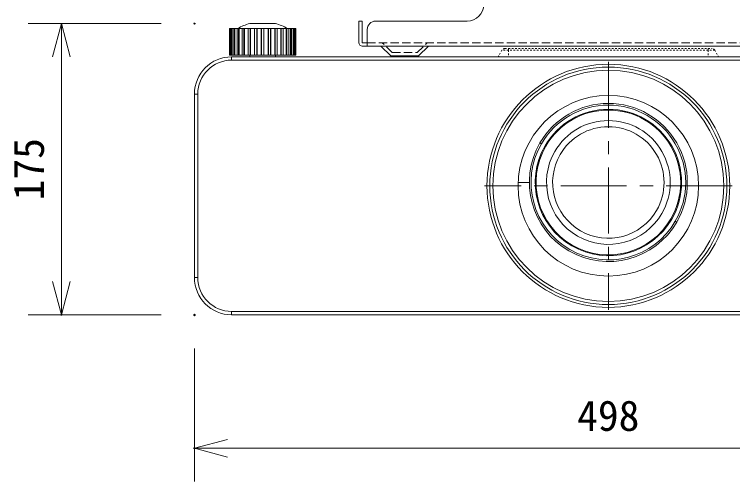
# Model space of a CAD drawing. Units: millimetres, scale not verified. Extents: x -63 to 62, y -56 to 57.
# Drawn here: x -56.82 to -13.62, y -4.88 to 23.19 of the extents above; entities that cross this region are included whole.
import ezdxf
from ezdxf.enums import TextEntityAlignment as Align

# ---------------------------------------------------------------- set-up
doc = ezdxf.new("R2010")
doc.units = ezdxf.units.MM
doc.header["$LTSCALE"] = 0.125
doc.header["$PDMODE"] = 32
doc.header["$PDSIZE"] = 0.0625
for name, pattern in [('USER1', [50.8, 31.75, -6.35, 6.35, -6.35]), ('USER3', [1.4, 0.7, -0.7]), ('USER6', [5.6, 4, -1.6])]:
    doc.linetypes.add(name, pattern=pattern)
for name, color, linetype, lineweight in [('0-0_0', 7, 'Continuous', 18), ('0-5_GAIKEI', 7, 'Continuous', 18), ('0-6_SUNPO', 7, 'Continuous', 18), ('0-7_S1', 1, 'Continuous', 18), ('0-8_KIJUN', 7, 'USER1', 18)]:
    doc.layers.add(name, color=color, linetype=linetype, lineweight=lineweight)
doc.layers.add('0-4_DEFPOINTS', color=7, linetype='Continuous')
doc.styles.add('ＭＳ ゴシック', font='')
doc.styles.get('ＭＳ ゴシック').set_extended_font_data('MS Gothic')

# ---------------------------------------------------------------- blocks, each defined once
blk = doc.blocks.new('_OPEN30')
at = {"layer": '0-0_0'}
blk.add_line((0, 0), (-1, 0), dxfattribs=at)
blk.add_lwpolyline([(-1, 0.26795), (0, 0), (-1, -0.26795)], dxfattribs=at)
blk = doc.blocks.new('D9')
at = {"layer": '0-4_DEFPOINTS'}
for p in [(-53.2767, 20.6041), (-61.2767, 3.1041), (-53.2767, 3.1041)]:
    blk.add_point(p, dxfattribs=at)
at = {"layer": '0-6_SUNPO'}
for p, q in [((-55.2767, 20.6041), (-63.2767, 20.6041)), ((-61.2767, 18.6041), (-61.2767, 5.1041)), ((-55.2767, 3.1041), (-63.2767, 3.1041))]:
    blk.add_line(p, q, dxfattribs=at)
at = {"layer": '0-6_SUNPO', "xscale": 2, "yscale": 2}
for p, rotation in [((-61.2767, 20.6041), 90), ((-61.2767, 3.1041), 270)]:
    blk.add_blockref('_OPEN30', p, dxfattribs=dict(at, rotation=rotation))
at = {"layer": '0-6_SUNPO', "style": 'ＭＳ ゴシック'}
blk.add_text('175', height=1.833, rotation=90, dxfattribs=at).set_placement((-61.7767, 9.9791), align=Align.BOTTOM_LEFT)
blk = doc.blocks.new('D8')
at = {"layer": '0-4_DEFPOINTS'}
for p in [(-53.2767, 3.0803), (-53.2767, -4.9197)]:
    blk.add_point(p, dxfattribs=at)
at = {"layer": '0-6_SUNPO'}
for p, q in [((-53.2767, 1.0803), (-53.2767, -6.9197)), ((-5.4767, -4.9197), (-51.2767, -4.9197))]:
    blk.add_line(p, q, dxfattribs=at)
at = {"layer": '0-6_SUNPO', "xscale": 2, "yscale": 2, "rotation": 180}
blk.add_blockref('_OPEN30', (-53.2767, -4.9197), dxfattribs=at)
at = {"layer": '0-6_SUNPO', "style": 'ＭＳ ゴシック'}
blk.add_text('498', height=1.833, dxfattribs=at).set_placement((-30.2517, -4.4197), align=Align.BOTTOM_LEFT)

msp = doc.modelspace()

# ---------------------------------------------------------------- linework, layer by layer
at = {"layer": '0-5_GAIKEI'}
for p, q in [((-42.6582, 22.6411), (-41.1219, 22.6411)), ((-43.8852, 20.7411), (-43.8852, 22.3411)), ((-43.8706, 22.3411), (-43.8852, 22.3411)), ((-43.8424, 22.3411), (-43.8706, 22.3411)), ((-43.8126, 22.3411), (-43.8424, 22.3411)), ((-43.7695, 22.3411), (-43.8126, 22.3411)), ((-43.7404, 22.3411), (-43.7695, 22.3411)), ((-43.6559, 22.3411), (-43.7404, 22.3411)), ((-43.5862, 22.3411), (-43.6559, 22.3411)), ((-43.5574, 22.3411), (-43.5862, 22.3411)), ((-43.4221, 22.3411), (-43.5574, 22.3411)), ((-43.3288, 22.3411), (-43.4221, 22.3411)), ((-43.3016, 22.3411), (-43.3288, 22.3411)), ((-43.1213, 22.3411), (-43.3016, 22.3411)), ((-43.1213, 22.3411), (-43.1213, 22.3411)), ((-42.7667, 22.3411), (-42.984, 22.3411)), ((-42.6393, 22.3411), (-42.7667, 22.3411)), ((-42.3738, 22.3411), (-42.3784, 22.3411)), ((-41.1408, 22.3411), (-41.1614, 22.3411)), ((-41.0134, 22.3411), (-41.1408, 22.3411)), ((-40.7961, 22.3411), (-41.0134, 22.3411)), ((-40.4785, 22.3411), (-40.6588, 22.3411)), ((-40.4513, 22.3411), (-40.4785, 22.3411)), ((-40.2227, 22.3411), (-40.358, 22.3411)), ((-40.1939, 22.3411), (-40.2227, 22.3411)), ((-39.9676, 22.3411), (-40.0106, 22.3411)), ((-39.9377, 22.3411), (-39.9676, 22.3411)), ((-39.8949, 20.7411), (-39.8949, 22.3411)), ((-43.8852, 20.7411), (-43.8706, 20.7411)), ((-43.8706, 20.7411), (-43.8424, 20.7411)), ((-43.8424, 20.7411), (-43.8126, 20.7411)), ((-43.8126, 20.7411), (-43.7695, 20.7411)), ((-43.7695, 20.7411), (-43.7404, 20.7411)), ((-43.7404, 20.7411), (-43.6559, 20.7411)), ((-43.6559, 20.7411), (-43.5862, 20.7411)), ((-43.4221, 20.7411), (-43.3288, 20.7411)), ((-43.3288, 20.7411), (-43.3016, 20.7411)), ((-43.3016, 20.7411), (-43.1213, 20.7411)), ((-42.984, 20.7411), (-42.7667, 20.7411)), ((-42.7667, 20.7411), (-42.6393, 20.7411)), ((-42.6582, 20.7411), (-42.6582, 20.6411)), ((-42.3784, 20.7411), (-42.3738, 20.7411)), ((-41.1614, 20.7411), (-41.1408, 20.7411)), ((-41.1408, 20.7411), (-41.0134, 20.7411)), ((-41.1219, 20.6411), (-41.1219, 20.7411)), ((-41.0134, 20.7411), (-40.7961, 20.7411)), ((-40.6588, 20.7411), (-40.4785, 20.7411)), ((-40.4785, 20.7411), (-40.4513, 20.7411)), ((-40.4513, 20.7411), (-40.358, 20.7411)), ((-40.358, 20.7411), (-40.2227, 20.7411)), ((-40.2227, 20.7411), (-40.1939, 20.7411)), ((-40.1939, 20.7411), (-40.1242, 20.7411)), ((-40.1242, 20.7411), (-40.0398, 20.7411)), ((-40.0398, 20.7411), (-40.0107, 20.7411)), ((-40.0106, 20.7411), (-39.9676, 20.7411)), ((-39.9676, 20.7411), (-39.9377, 20.7411)), ((-43.7501, 20.6411), (1.5699, 20.6411)), ((-45.9433, 18.8411), (-45.9464, 18.8411)), ((-45.99, 7.3811), (-45.99, 18.4011)), ((-10.3498, 5.1411), (-43.7501, 5.1411))]:
    msp.add_line(p, q, dxfattribs=at)
at = {"layer": '0-5_GAIKEI', "color": 1}
for p, q in [((-43.8706, 20.7411), (-43.8706, 22.3411)), ((-43.8424, 20.7411), (-43.8424, 22.3411)), ((-43.8126, 20.7411), (-43.8126, 22.3411)), ((-43.7695, 20.7411), (-43.7695, 22.3411)), ((-43.7404, 20.7411), (-43.7404, 22.3411)), ((-43.6559, 20.7411), (-43.6559, 22.3411)), ((-43.5862, 20.7411), (-43.5862, 22.3411)), ((-43.5574, 20.7411), (-43.5574, 22.3411)), ((-43.4221, 20.7411), (-43.4221, 22.3411)), ((-43.3288, 20.7411), (-43.3288, 22.3411)), ((-43.3016, 20.7411), (-43.3016, 22.3411)), ((-43.1213, 20.7411), (-43.1213, 22.3411)), ((-43.0085, 20.7411), (-43.0085, 22.3411)), ((-42.9841, 20.7411), (-42.9841, 22.3411)), ((-42.7667, 20.7411), (-42.7667, 22.3411)), ((-42.6393, 20.7411), (-42.6393, 22.3411)), ((-42.6187, 20.7411), (-42.6187, 22.3411)), ((-42.3784, 20.7411), (-42.3784, 22.3411)), ((-42.3738, 20.7411), (-42.3738, 22.3411)), ((-42.2374, 20.7411), (-42.2374, 22.3411)), ((-42.2215, 20.7411), (-42.2215, 22.3411)), ((-41.9702, 20.7411), (-41.9702, 22.3411)), ((-41.9598, 20.7411), (-41.9598, 22.3411)), ((-41.8203, 20.7411), (-41.8203, 22.3411)), ((-41.8099, 20.7411), (-41.8099, 22.3411)), ((-41.5586, 20.7411), (-41.5586, 22.3411)), ((-41.5427, 20.7411), (-41.5427, 22.3411)), ((-41.4063, 20.7411), (-41.4063, 22.3411)), ((-41.4017, 20.7411), (-41.4017, 22.3411)), ((-41.1614, 20.7411), (-41.1614, 22.3411)), ((-41.1408, 20.7411), (-41.1408, 22.3411)), ((-41.0134, 20.7411), (-41.0134, 22.3411)), ((-40.7961, 20.7411), (-40.7961, 22.3411)), ((-40.7716, 20.7411), (-40.7716, 22.3411)), ((-40.6588, 20.7411), (-40.6588, 22.3411)), ((-40.4785, 20.7411), (-40.4785, 22.3411)), ((-40.4513, 20.7411), (-40.4513, 22.3411)), ((-40.358, 20.7411), (-40.358, 22.3411)), ((-40.2227, 20.7411), (-40.2227, 22.3411)), ((-40.1939, 20.7411), (-40.1939, 22.3411)), ((-40.1242, 20.7411), (-40.1242, 22.3411)), ((-40.0398, 20.7411), (-40.0398, 22.3411)), ((-40.0107, 20.7411), (-40.0107, 22.3411)), ((-39.9676, 20.7411), (-39.9676, 22.3411)), ((-39.9377, 20.7411), (-39.9377, 22.3411)), ((-39.9095, 20.7411), (-39.9095, 22.3411)), ((-43.7501, 20.4411), (-43.7501, 20.6411)), ((1.5699, 20.4411), (-43.7501, 20.4411)), ((-45.79, 18.4011), (-45.99, 18.4011)), ((-17.4027, 15.6832), (-17.4036, 15.6825)), ((-25.1171, 15.4161), (-25.2037, 15.4661)), ((-25.84, 13.0945), (-26.5112, 13.0945)), ((-17.2795, 10.8911), (-17.3228, 10.9161)), ((-24.4199, 10.3737), (-24.4192, 10.3742)), ((-16.9764, 10.7161), (-17.063, 10.7661)), ((-43.7501, 5.3411), (-10.3394, 5.3411)), ((-43.7501, 5.3411), (-43.7501, 5.1411))]:
    msp.add_line(p, q, dxfattribs=at)
at = {"layer": '0-5_GAIKEI', "color": 1, "linetype": 'USER3'}
for p, q in [((-27.4887, 21.0411), (-27.7196, 20.6411)), ((-27.09, 21.0411), (-27.4887, 21.0411)), ((-27.3155, 21.1411), (-27.09, 21.1411)), ((-27.09, 21.1411), (-15.09, 21.1411)), ((-27.09, 21.0411), (-27.09, 20.6411)), ((-15.09, 21.1411), (-14.8647, 21.1411)), ((-15.09, 21.0411), (-15.09, 20.6411)), ((-14.6914, 21.0411), (-14.4605, 20.6411))]:
    msp.add_line(p, q, dxfattribs=at)
at = {"layer": '0-5_GAIKEI'}
for points in [[(-42.9841, 22.3411), (-43.0085, 22.3411), (-43.1213, 22.3411)], [(-42.3784, 22.3411), (-42.6187, 22.3411), (-42.6394, 22.3411)], [(-41.5586, 22.3411), (-41.8099, 22.3411), (-41.8203, 22.3411), (-41.9598, 22.3411), (-41.9702, 22.3411), (-42.2215, 22.3411), (-42.2374, 22.3411), (-42.3738, 22.3411)], [(-41.1614, 22.3411), (-41.4017, 22.3411), (-41.4063, 22.3411), (-41.5427, 22.3411), (-41.5586, 22.3411)], [(-40.6588, 22.3411), (-40.6588, 22.3411), (-40.7716, 22.3411), (-40.7961, 22.3411)], [(-40.358, 22.3411), (-40.358, 22.3411), (-40.4513, 22.3411)], [(-40.1242, 22.3411), (-40.1242, 22.3411), (-40.1939, 22.3411)], [(-40.0107, 22.3411), (-40.0398, 22.3411), (-40.1242, 22.3411)], [(-39.8949, 22.3411), (-39.9095, 22.3411), (-39.9377, 22.3411)], [(-43.5862, 20.7411), (-43.5574, 20.7411), (-43.4221, 20.7411)], [(-43.1213, 20.7411), (-43.0085, 20.7411), (-42.9841, 20.7411)], [(-42.6394, 20.7411), (-42.6187, 20.7411), (-42.3784, 20.7411)], [(-42.3738, 20.7411), (-42.2374, 20.7411), (-42.2215, 20.7411), (-41.9702, 20.7411), (-41.9598, 20.7411), (-41.8203, 20.7411), (-41.8099, 20.7411), (-41.5586, 20.7411)], [(-41.5586, 20.7411), (-41.5427, 20.7411), (-41.4063, 20.7411), (-41.4017, 20.7411), (-41.1614, 20.7411)], [(-40.7961, 20.7411), (-40.7716, 20.7411), (-40.6588, 20.7411)], [(-39.9377, 20.7411), (-39.9095, 20.7411), (-39.8949, 20.7411)]]:
    msp.add_lwpolyline(points, dxfattribs=at)
at = {"layer": '0-5_GAIKEI', "color": 1, "linetype": 'USER3'}
for points in [[(-15.09, 21.0411), (-27.09, 21.0411), (-27.09, 21.1411)], [(-14.6914, 21.0411), (-15.09, 21.0411), (-15.09, 21.1411)]]:
    msp.add_lwpolyline(points, dxfattribs=at)
at = {"layer": '0-5_GAIKEI', "color": 1}
msp.add_lwpolyline([(-45.79, 18.4011), (-45.79, 7.3811), (-45.99, 7.3811)], dxfattribs=at)
for radius in [7.3018, 7.1325, 6.95, 5.4268]:
    msp.add_circle((-21.09, 12.8911), radius, dxfattribs=at)
at = {"layer": '0-5_GAIKEI'}
for centre, radius, start, end in [((-41.89, 19.7411), 3, 104.83512, 119.92645), ((-41.89, 19.7411), 3, 60.0735, 75.16483), ((-43.7501, 18.4011), 2.24, 90, 179.99998), ((-43.7501, 7.3811), 2.24, 180, 269.99998)]:
    msp.add_arc(centre, radius, start, end, dxfattribs=at)
at = {"layer": '0-5_GAIKEI', "color": 1, "linetype": 'USER3'}
for centre, start, end in [((-27.3155, 20.9411), 90, 149.99999), ((-14.8647, 20.9411), 29.99996, 90)]:
    msp.add_arc(centre, 0.2, start, end, dxfattribs=at)
at = {"layer": '0-5_GAIKEI', "color": 1}
for centre, radius, start, end in [((-43.7501, 18.4011), 2.04, 90, 179.99998), ((-21.09, 13.0911), 4.75, 329.99997, 149.99999), ((-21.09, 13.0911), 4.65, 329.99997, 149.99999), ((-21.09, 13.0911), 4.4, 329.99997, 149.99999), ((-21.09, 13.0911), 4.35, 329.99997, 149.99999), ((-21.09, 13.0911), 3.72, 329.99997, 149.99999), ((-21.09, 13.0911), 3.3512, 329.99997, 149.99999), ((-21.09, 13.0911), 4.75, 150, 329.99997), ((-21.09, 13.0911), 4.65, 150, 329.99997), ((-21.09, 13.0911), 4.4, 150, 329.99997), ((-21.09, 13.0911), 4.35, 150, 329.99997), ((-21.09, 13.0911), 3.72, 150, 329.99997), ((-21.09, 13.0911), 3.3512, 150, 329.99997), ((-16.968, 10.8633), 0.0712, 306.25665, 359.99996), ((-43.7501, 7.3811), 2.04, 180, 269.99998)]:
    msp.add_arc(centre, radius, start, end, dxfattribs=at)
at = {"layer": '0-7_S1'}
for p, q in [((-36.09, 21.4913), (-36.09, 22.7913)), ((-36.09, 22.7913), (-35.89, 22.7913)), ((-35.89, 21.4913), (-35.89, 22.7913)), ((-35.09, 22.7913), (-29.59, 22.7913)), ((-35.59, 21.2913), (-35.59, 22.2913)), ((-35.89, 21.4913), (-35.59, 21.4913)), ((-35.89, 21.2913), (-6.29, 21.2913)), ((-34.1729, 20.6913), (-34.7729, 21.2913)), ((-32.5072, 20.6913), (-31.9072, 21.2913)), ((-34.1729, 20.6913), (-32.5072, 20.6913))]:
    msp.add_line(p, q, dxfattribs=at)
at = {"layer": '0-7_S1', "linetype": 'USER6'}
for p, q in [((-35.59, 21.4913), (-6.59, 21.4913)), ((-34.09, 20.8913), (-34.69, 21.4913)), ((-32.59, 20.8913), (-31.99, 21.4913)), ((-34.09, 20.8913), (-32.59, 20.8913))]:
    msp.add_line(p, q, dxfattribs=at)
at = {"layer": '0-7_S1'}
for centre, radius, start, end in [((-29.59, 23.7913), 1, 270, 0), ((-35.09, 22.2913), 0.5, 90, 180), ((-35.89, 21.4913), 0.2, 180, 270)]:
    msp.add_arc(centre, radius, start, end, dxfattribs=at)
at = {"layer": '0-8_KIJUN'}
for p, q in [((-21.0901, 20.3411), (-21.09, 5.4411)), ((-13.64, 12.8911), (-28.54, 12.8911))]:
    msp.add_line(p, q, dxfattribs=at)

# ---------------------------------------------------------------- block references
at = {"layer": '0-6_SUNPO'}
for name in ['D9', 'D8']:
    msp.add_blockref(name, (7.2867, 2.0371), dxfattribs=at)

doc.saveas('drawing.dxf')
